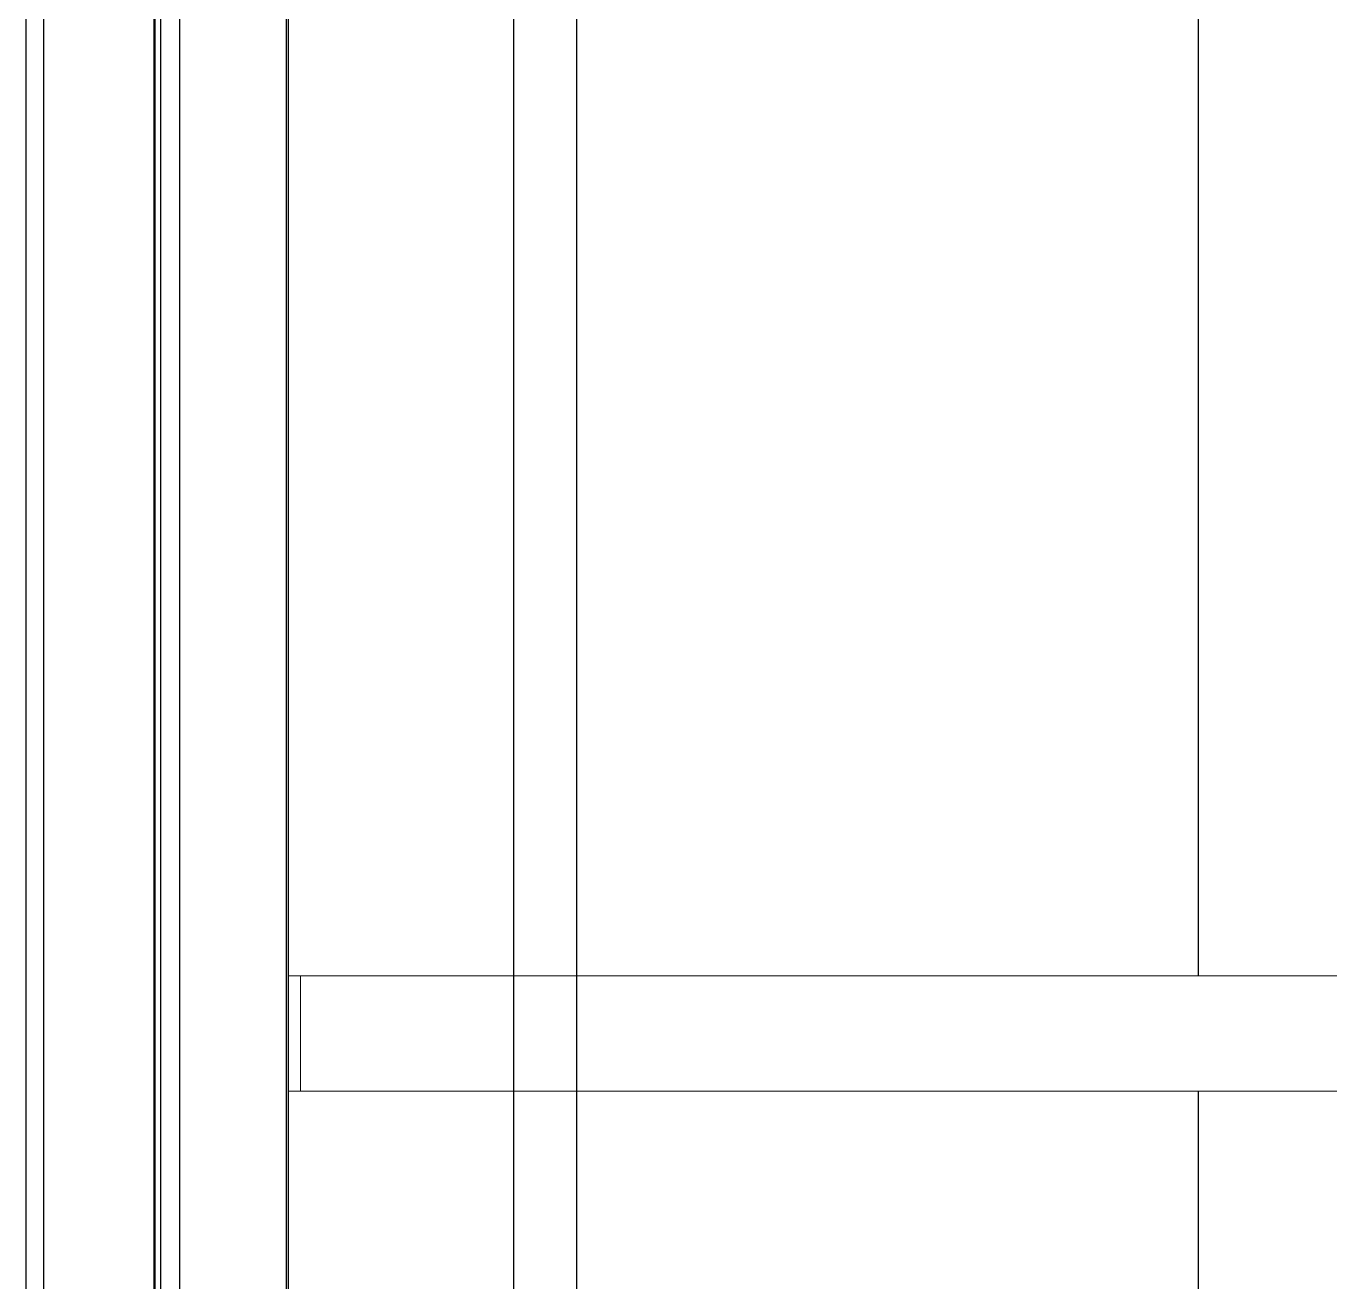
# Model space of a CAD drawing. Header units: millimetres. Extents: x -4172 to 126100, y -2 to 142133.
# Drawn here: x 59534 to 60829, y 43806 to 45053 of the extents above; entities that cross this region are included whole.
import ezdxf

# ---------------------------------------------------------------- set-up
doc = ezdxf.new("R2010")
doc.units = ezdxf.units.MM
doc.header["$LTSCALE"] = 100
doc.layers.add('P_Cable Ducts (CD)', color=30, linetype='Continuous', lineweight=18, true_color=0xff7f00)
doc.layers.add('Visible', color=7, linetype='Continuous', lineweight=25)

msp = doc.modelspace()

# ---------------------------------------------------------------- linework, layer by layer
at = {"layer": 'P_Cable Ducts (CD)'}
for p, q in [((59794.97, 44109.73), (59806.78, 44109.73)), ((59794.97, 43995.43), (59794.97, 44109.73)), ((59806.78, 44109.73), (60709.04, 44109.73)), ((59806.78, 44109.73), (59806.78, 43995.43)), ((60717.06, 44109.73), (60709.04, 44109.73)), ((60717.06, 44109.73), (61458.32, 44109.73)), ((59806.78, 43995.43), (59794.97, 43995.43)), ((59806.78, 43995.43), (60709.04, 43995.43)), ((60717.06, 43995.43), (60709.04, 43995.43)), ((60717.06, 43995.43), (61277.26, 43995.43))]:
    msp.add_line(p, q, dxfattribs=at)
at = {"layer": 'Visible'}
for p, q in [((59534.34, 43695.08), (59534.34, 46707.58)), ((59551.92, 43695.08), (59551.92, 46707.58)), ((59661.48, 43454.73), (59661.48, 46707.58)), ((59662.41, 43454.73), (59662.41, 46707.58)), ((59668.29, 43454.73), (59668.29, 46707.58)), ((59686.95, 43454.73), (59686.95, 46707.58)), ((59792.96, 43454.73), (59792.96, 46707.58)), ((59794.97, 43454.73), (59794.97, 46707.58)), ((60698.35, 44109.73), (60698.35, 46707.58)), ((60018.6, 42817.58), (60018.6, 45217.58)), ((60081.19, 42817.58), (60081.19, 45117.58)), ((60698.35, 43779.58), (60698.35, 43995.43))]:
    msp.add_line(p, q, dxfattribs=at)

doc.saveas('drawing.dxf')
